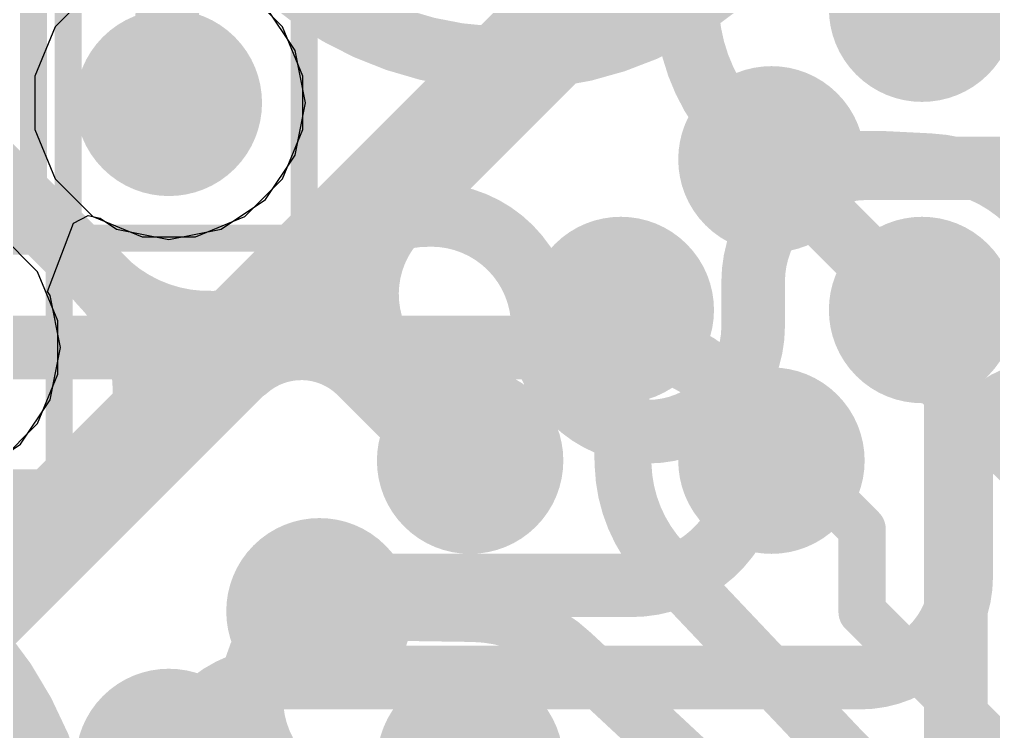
# Model space of a CAD drawing. Header units: inches. Extents: x -6 to 284, y -12 to 154.
# Drawn here: x 59.643 to 61.472, y 4.798 to 6.134 of the extents above; entities that cross this region are included whole.
import ezdxf

# ---------------------------------------------------------------- set-up
doc = ezdxf.new("R2010")
doc.units = ezdxf.units.IN
for name, color, linetype in [('Bottom Layer', 5, 'Continuous'), ('Drill Drawing', 1, 'Continuous'), ('GND-1', 16, 'Continuous'), ('GND-2', 90, 'Continuous'), ('GND-3', 216, 'Continuous'), ('GND-4', 54, 'Continuous'), ('PWR-1', 156, 'Continuous'), ('PWR-2', 130, 'Continuous'), ('Signal L1', 76, 'Continuous'), ('Signal L2', 6, 'Continuous'), ('Top Layer', 1, 'Continuous'), ('Top Paste', 8, 'Continuous'), ('Top Solder', 216, 'Continuous'), ('Via Holes', 16, 'Continuous')]:
    doc.layers.add(name, color=color, linetype=linetype)

# ---------------------------------------------------------------- blocks, each defined once
blk = doc.blocks.new('BGA_565_15_5_14_4__132')
at = {"layer": 'Top Layer'}
h = blk.add_hatch(color=1, dxfattribs=at)
edge = h.paths.add_edge_path()
edge.add_arc((-2.99999908, 6.7999991), 0.12499848, 0, 360)
h = blk.add_hatch(color=1, dxfattribs=at)
edge = h.paths.add_edge_path()
edge.add_arc((-2.60000242, 6.7999991), 0.12499848, 0, 360)
h = blk.add_hatch(color=1, dxfattribs=at)
edge = h.paths.add_edge_path()
edge.add_arc((-1.79999894, 6.800001640000001), 0.12499848, 0, 360)
h = blk.add_hatch(color=1, dxfattribs=at)
edge = h.paths.add_edge_path()
edge.add_arc((-3.40000082, 6.399999899999999), 0.12499848, 0, 360)
h = blk.add_hatch(color=1, dxfattribs=at)
edge = h.paths.add_edge_path()
edge.add_arc((-2.99999908, 6.399999899999999), 0.12499848, 0, 360)
h = blk.add_hatch(color=1, dxfattribs=at)
edge = h.paths.add_edge_path()
edge.add_arc((-2.59999988, 6.399999899999999), 0.12499848, 0, 360)
h = blk.add_hatch(color=1, dxfattribs=at)
edge = h.paths.add_edge_path()
edge.add_arc((-2.20000068, 6.399999899999999), 0.12499848, 0, 360)
h = blk.add_hatch(color=1, dxfattribs=at)
edge = h.paths.add_edge_path()
edge.add_arc((-1.79999894, 6.399999899999999), 0.12499848, 0, 360)
h = blk.add_hatch(color=1, dxfattribs=at)
edge = h.paths.add_edge_path()
edge.add_arc((-1.39999974, 6.399999899999999), 0.12499848, 0, 360)
h = blk.add_hatch(color=1, dxfattribs=at)
edge = h.paths.add_edge_path()
edge.add_arc((-2.27499926, 5.52500038), 0.12499848, 0, 360)
at = {"layer": 'Top Paste'}
h = blk.add_hatch(color=8, dxfattribs=at)
edge = h.paths.add_edge_path()
edge.add_arc((-2.99999908, 6.7999991), 0.12499848, 0, 360)
h = blk.add_hatch(color=8, dxfattribs=at)
edge = h.paths.add_edge_path()
edge.add_arc((-2.60000242, 6.7999991), 0.12499848, 0, 360)
h = blk.add_hatch(color=8, dxfattribs=at)
edge = h.paths.add_edge_path()
edge.add_arc((-1.79999894, 6.800001640000001), 0.12499848, 0, 360)
h = blk.add_hatch(color=8, dxfattribs=at)
edge = h.paths.add_edge_path()
edge.add_arc((-3.40000082, 6.399999899999999), 0.12499848, 0, 360)
h = blk.add_hatch(color=8, dxfattribs=at)
edge = h.paths.add_edge_path()
edge.add_arc((-2.99999908, 6.399999899999999), 0.12499848, 0, 360)
h = blk.add_hatch(color=8, dxfattribs=at)
edge = h.paths.add_edge_path()
edge.add_arc((-2.59999988, 6.399999899999999), 0.12499848, 0, 360)
h = blk.add_hatch(color=8, dxfattribs=at)
edge = h.paths.add_edge_path()
edge.add_arc((-2.20000068, 6.399999899999999), 0.12499848, 0, 360)
h = blk.add_hatch(color=8, dxfattribs=at)
edge = h.paths.add_edge_path()
edge.add_arc((-1.79999894, 6.399999899999999), 0.12499848, 0, 360)
h = blk.add_hatch(color=8, dxfattribs=at)
edge = h.paths.add_edge_path()
edge.add_arc((-1.39999974, 6.399999899999999), 0.12499848, 0, 360)
h = blk.add_hatch(color=8, dxfattribs=at)
edge = h.paths.add_edge_path()
edge.add_arc((-2.27499926, 5.52500038), 0.12499848, 0, 360)
at = {"layer": 'Top Solder'}
h = blk.add_hatch(color=216, dxfattribs=at)
edge = h.paths.add_edge_path()
edge.add_arc((-2.99999908, 6.7999991), 0.17499838, 0, 360)
h = blk.add_hatch(color=216, dxfattribs=at)
edge = h.paths.add_edge_path()
edge.add_arc((-2.60000242, 6.7999991), 0.17499838, 0, 360)
h = blk.add_hatch(color=216, dxfattribs=at)
edge = h.paths.add_edge_path()
edge.add_arc((-1.79999894, 6.800001640000001), 0.17499838, 0, 360)
h = blk.add_hatch(color=216, dxfattribs=at)
edge = h.paths.add_edge_path()
edge.add_arc((-3.40000082, 6.399999899999999), 0.17499838, 0, 360)
h = blk.add_hatch(color=216, dxfattribs=at)
edge = h.paths.add_edge_path()
edge.add_arc((-2.99999908, 6.399999899999999), 0.17499838, 0, 360)
h = blk.add_hatch(color=216, dxfattribs=at)
edge = h.paths.add_edge_path()
edge.add_arc((-2.59999988, 6.399999899999999), 0.17499838, 0, 360)
h = blk.add_hatch(color=216, dxfattribs=at)
edge = h.paths.add_edge_path()
edge.add_arc((-2.20000068, 6.399999899999999), 0.17499838, 0, 360)
h = blk.add_hatch(color=216, dxfattribs=at)
edge = h.paths.add_edge_path()
edge.add_arc((-1.79999894, 6.399999899999999), 0.17499838, 0, 360)
h = blk.add_hatch(color=216, dxfattribs=at)
edge = h.paths.add_edge_path()
edge.add_arc((-1.39999974, 6.399999899999999), 0.17499838, 0, 360)
h = blk.add_hatch(color=216, dxfattribs=at)
edge = h.paths.add_edge_path()
edge.add_arc((-2.27499926, 5.52500038), 0.17499838, 0, 360)

msp = doc.modelspace()

# ---------------------------------------------------------------- hatches: boundary and pattern name
at = {"layer": 'Bottom Layer'}
h = msp.add_hatch(color=5, dxfattribs=at)
edge = h.paths.add_edge_path()
edge.add_arc((59.92325582, 5.977877299999999), 0.1499997, 0, 360)
at = {"layer": 'GND-1'}
h = msp.add_hatch(color=16, dxfattribs=at)
edge = h.paths.add_edge_path()
edge.add_arc((59.92325582, 5.977877299999999), 0.1499997, 0, 360)
at = {"layer": 'GND-2'}
h = msp.add_hatch(color=90, dxfattribs=at)
edge = h.paths.add_edge_path()
edge.add_arc((59.92325582, 5.977877299999999), 0.1499997, 0, 360)
at = {"layer": 'GND-3'}
h = msp.add_hatch(color=216, dxfattribs=at)
edge = h.paths.add_edge_path()
edge.add_arc((59.92325582, 5.977877299999999), 0.1499997, 0, 360)
at = {"layer": 'GND-4'}
h = msp.add_hatch(color=54, dxfattribs=at)
edge = h.paths.add_edge_path()
edge.add_arc((59.92325582, 5.977877299999999), 0.1499997, 0, 360)
at = {"layer": 'PWR-1'}
h = msp.add_hatch(color=156, dxfattribs=at)
edge = h.paths.add_edge_path()
edge.add_arc((59.92325582, 5.977877299999999), 0.1499997, 0, 360)
at = {"layer": 'PWR-2'}
h = msp.add_hatch(color=130, dxfattribs=at)
edge = h.paths.add_edge_path()
edge.add_arc((59.92325582, 5.977877299999999), 0.1499997, 0, 360)
at = {"layer": 'Signal L1'}
h = msp.add_hatch(color=76, dxfattribs=at)
edge = h.paths.add_edge_path()
edge.add_arc((59.92325582, 5.977877299999999), 0.1499997, 0, 360)
at = {"layer": 'Signal L2'}
h = msp.add_hatch(color=6, dxfattribs=at)
edge = h.paths.add_edge_path()
edge.add_arc((59.92325582, 5.977877299999999), 0.1499997, 0, 360)
at = {"layer": 'Top Layer'}
h = msp.add_hatch(color=1, dxfattribs=at)
edge = h.paths.add_edge_path()
edge.add_arc((59.92325582, 5.977877299999999), 0.1499997, 0, 360)
msp.add_hatch(color=1, dxfattribs=at).paths.add_polyline_path([(61.47689253999999, 5.40093662), (61.2972866, 5.58054256), (61.23442413999999, 5.5176801), (61.41403008, 5.33807416)])
at = {"layer": 'Via Holes'}
h = msp.add_hatch(color=7, dxfattribs=at)
edge = h.paths.add_edge_path()
edge.add_arc((59.92325582, 5.977877299999999), 0.07499858, 0, 360)

# ---------------------------------------------------------------- linework, layer by layer
at = {"layer": 'Drill Drawing'}
for points in [[(59.66925582, 5.7238773, 0.0508, 0.0508, 0), (59.66925582, 6.2318773, 0.0508, 0.0508, 0)], [(60.17725582, 5.7238773, 0.0508, 0.0508, 0), (60.17725582, 6.2318773, 0.0508, 0.0508, 0)], [(59.73444746, 5.7183147, 0.0508, 0.0508, 0), (59.73444746, 6.2263147, 0.0508, 0.0508, 0)], [(59.20963519999999, 5.77225922, 0.0508, 0.0508, 0), (59.71763519999999, 5.77225922, 0.0508, 0.0508, 0)], [(59.71763519999999, 5.26425922, 0.0508, 0.0508, 0), (59.71763519999999, 5.77225922, 0.0508, 0.0508, 0)], [(59.22644746, 5.7183147, 0.0508, 0.0508, 0), (59.73444746, 5.7183147, 0.0508, 0.0508, 0)], [(59.66925582, 5.7238773, 0.0508, 0.0508, 0), (60.17725582, 5.7238773, 0.0508, 0.0508, 0)], [(59.20963519999999, 5.26425922, 0.0508, 0.0508, 0), (59.71763519999999, 5.26425922, 0.0508, 0.0508, 0)]]:
    msp.add_lwpolyline(points, format="xyseb", dxfattribs=at)
for points in [[(59.7049352, 5.77225922, 0.0254, 0.0254, 1), (59.7303352, 5.77225922, 0.0254, 0.0254, 1)], [(59.7049352, 5.77225922, 0.0254, 0.0254, 1), (59.7303352, 5.77225922, 0.0254, 0.0254, 1)], [(59.65655581999999, 5.7238773, 0.0254, 0.0254, 1), (59.68195582, 5.7238773, 0.0254, 0.0254, 1)], [(59.65655581999999, 5.7238773, 0.0254, 0.0254, 1), (59.68195582, 5.7238773, 0.0254, 0.0254, 1)], [(59.72174746, 5.7183147, 0.0254, 0.0254, 1), (59.74714745999999, 5.7183147, 0.0254, 0.0254, 1)], [(59.72174746, 5.7183147, 0.0254, 0.0254, 1), (59.74714745999999, 5.7183147, 0.0254, 0.0254, 1)], [(60.16455581999999, 5.7238773, 0.0254, 0.0254, 1), (60.18995582, 5.7238773, 0.0254, 0.0254, 1)], [(60.16455581999999, 5.7238773, 0.0254, 0.0254, 1), (60.18995582, 5.7238773, 0.0254, 0.0254, 1)], [(59.7049352, 5.26425922, 0.0254, 0.0254, 1), (59.7303352, 5.26425922, 0.0254, 0.0254, 1)], [(59.7049352, 5.26425922, 0.0254, 0.0254, 1), (59.7303352, 5.26425922, 0.0254, 0.0254, 1)]]:
    msp.add_lwpolyline(points, format="xyseb", close=True, dxfattribs=at)
at = {"layer": 'GND-1'}
for p, q in [((59.78073642, 6.1911738), (59.70995932, 6.1203967)), ((60.13655231999999, 6.1203967), (60.06577521999999, 6.1911738)), ((59.70995932, 6.1203967), (59.67165611999999, 6.02792292)), ((60.17485552, 6.02792292), (60.13655231999999, 6.1203967)), ((59.67165611999999, 6.02792292), (59.67165611999999, 5.92783168)), ((60.17485552, 5.92783168), (60.17485552, 6.02792292)), ((59.67165611999999, 5.92783168), (59.70995932, 5.8353579)), ((60.13655231999999, 5.8353579), (60.17485552, 5.92783168)), ((59.70995932, 5.8353579), (59.78073642, 5.764580799999999)), ((60.06577521999999, 5.764580799999999), (60.13655231999999, 5.8353579)), ((59.78073642, 5.764580799999999), (59.87321019999999, 5.7262776)), ((59.97330144, 5.7262776), (60.06577521999999, 5.764580799999999)), ((59.6769317, 5.660778619999999), (59.6061546, 5.73155572)), ((59.87321019999999, 5.7262776), (59.97330144, 5.7262776)), ((59.7152349, 5.56830484), (59.6769317, 5.660778619999999)), ((59.7152349, 5.468213599999999), (59.7152349, 5.56830484)), ((59.6769317, 5.37573982), (59.7152349, 5.468213599999999)), ((59.6061546, 5.30496272), (59.6769317, 5.37573982))]:
    msp.add_line(p, q, dxfattribs=at)
at = {"layer": 'GND-2'}
for p, q in [((59.78073642, 6.1911738), (59.70995932, 6.1203967)), ((60.13655231999999, 6.1203967), (60.06577521999999, 6.1911738)), ((59.70995932, 6.1203967), (59.67165611999999, 6.02792292)), ((60.17485552, 6.02792292), (60.13655231999999, 6.1203967)), ((59.67165611999999, 6.02792292), (59.67165611999999, 5.92783168)), ((60.17485552, 5.92783168), (60.17485552, 6.02792292)), ((59.67165611999999, 5.92783168), (59.70995932, 5.8353579)), ((60.13655231999999, 5.8353579), (60.17485552, 5.92783168)), ((59.70995932, 5.8353579), (59.78073642, 5.764580799999999)), ((60.06577521999999, 5.764580799999999), (60.13655231999999, 5.8353579)), ((59.78073642, 5.764580799999999), (59.87321019999999, 5.7262776)), ((59.97330144, 5.7262776), (60.06577521999999, 5.764580799999999)), ((59.6769317, 5.660778619999999), (59.6061546, 5.73155572)), ((59.87321019999999, 5.7262776), (59.97330144, 5.7262776)), ((59.7152349, 5.56830484), (59.6769317, 5.660778619999999)), ((59.7152349, 5.468213599999999), (59.7152349, 5.56830484)), ((59.6769317, 5.37573982), (59.7152349, 5.468213599999999)), ((59.6061546, 5.30496272), (59.6769317, 5.37573982))]:
    msp.add_line(p, q, dxfattribs=at)
at = {"layer": 'GND-3'}
for p, q in [((59.78073642, 6.1911738), (59.70995932, 6.1203967)), ((60.13655231999999, 6.1203967), (60.06577521999999, 6.1911738)), ((59.70995932, 6.1203967), (59.67165611999999, 6.02792292)), ((60.17485552, 6.02792292), (60.13655231999999, 6.1203967)), ((59.67165611999999, 6.02792292), (59.67165611999999, 5.92783168)), ((60.17485552, 5.92783168), (60.17485552, 6.02792292)), ((59.67165611999999, 5.92783168), (59.70995932, 5.8353579)), ((60.13655231999999, 5.8353579), (60.17485552, 5.92783168)), ((59.70995932, 5.8353579), (59.78073642, 5.764580799999999)), ((60.06577521999999, 5.764580799999999), (60.13655231999999, 5.8353579)), ((59.78073642, 5.764580799999999), (59.87321019999999, 5.7262776)), ((59.97330144, 5.7262776), (60.06577521999999, 5.764580799999999)), ((59.6769317, 5.660778619999999), (59.6061546, 5.73155572)), ((59.87321019999999, 5.7262776), (59.97330144, 5.7262776)), ((59.7152349, 5.56830484), (59.6769317, 5.660778619999999)), ((59.7152349, 5.468213599999999), (59.7152349, 5.56830484)), ((59.6769317, 5.37573982), (59.7152349, 5.468213599999999)), ((59.6061546, 5.30496272), (59.6769317, 5.37573982))]:
    msp.add_line(p, q, dxfattribs=at)
at = {"layer": 'GND-4'}
for p, q in [((59.78073642, 6.1911738), (59.70995932, 6.1203967)), ((60.13655231999999, 6.1203967), (60.06577521999999, 6.1911738)), ((59.70995932, 6.1203967), (59.67165611999999, 6.02792292)), ((60.17485552, 6.02792292), (60.13655231999999, 6.1203967)), ((59.67165611999999, 6.02792292), (59.67165611999999, 5.92783168)), ((60.17485552, 5.92783168), (60.17485552, 6.02792292)), ((59.67165611999999, 5.92783168), (59.70995932, 5.8353579)), ((60.13655231999999, 5.8353579), (60.17485552, 5.92783168)), ((59.70995932, 5.8353579), (59.78073642, 5.764580799999999)), ((60.06577521999999, 5.764580799999999), (60.13655231999999, 5.8353579)), ((59.78073642, 5.764580799999999), (59.87321019999999, 5.7262776)), ((59.97330144, 5.7262776), (60.06577521999999, 5.764580799999999)), ((59.6769317, 5.660778619999999), (59.6061546, 5.73155572)), ((59.87321019999999, 5.7262776), (59.97330144, 5.7262776)), ((59.7152349, 5.56830484), (59.6769317, 5.660778619999999)), ((59.7152349, 5.468213599999999), (59.7152349, 5.56830484)), ((59.6769317, 5.37573982), (59.7152349, 5.468213599999999)), ((59.6061546, 5.30496272), (59.6769317, 5.37573982))]:
    msp.add_line(p, q, dxfattribs=at)
at = {"layer": 'PWR-1'}
for p, q in [((60.16025814, 6.07604576), (60.10464992, 6.1592714)), ((60.17978565999999, 5.977877299999999), (60.16025814, 6.07604576)), ((60.16025814, 5.87970884), (60.17978565999999, 5.977877299999999)), ((60.10464992, 5.7964832), (60.16025814, 5.87970884)), ((60.02142428, 5.740874979999999), (60.10464992, 5.7964832)), ((59.74419597999999, 5.7516522), (59.77203184, 5.766249579999999)), ((59.77203184, 5.766249579999999), (59.79470641999999, 5.761174659999999)), ((59.79470641999999, 5.761174659999999), (59.82508735999999, 5.740874979999999)), ((59.69585978, 5.62357778), (59.74419597999999, 5.7516522)), ((59.82508735999999, 5.740874979999999), (59.92325582, 5.72134746)), ((59.92325582, 5.72134746), (60.02142428, 5.740874979999999)), ((59.70063751999999, 5.616427679999999), (59.69585978, 5.62357778)), ((59.72016503999999, 5.51825922), (59.70063751999999, 5.616427679999999)), ((59.70063751999999, 5.42009076), (59.72016503999999, 5.51825922)), ((59.6450293, 5.33686512), (59.70063751999999, 5.42009076)), ((59.56180366, 5.2812569), (59.6450293, 5.33686512))]:
    msp.add_line(p, q, dxfattribs=at)
at = {"layer": 'PWR-2'}
for p, q in [((60.16025814, 6.07604576), (60.10464992, 6.1592714)), ((60.17978565999999, 5.977877299999999), (60.16025814, 6.07604576)), ((60.16025814, 5.87970884), (60.17978565999999, 5.977877299999999)), ((60.10464992, 5.7964832), (60.16025814, 5.87970884)), ((60.02142428, 5.740874979999999), (60.10464992, 5.7964832)), ((59.74419597999999, 5.7516522), (59.77203184, 5.766249579999999)), ((59.77203184, 5.766249579999999), (59.79470641999999, 5.761174659999999)), ((59.79470641999999, 5.761174659999999), (59.82508735999999, 5.740874979999999)), ((59.69585978, 5.62357778), (59.74419597999999, 5.7516522)), ((59.82508735999999, 5.740874979999999), (59.92325582, 5.72134746)), ((59.92325582, 5.72134746), (60.02142428, 5.740874979999999)), ((59.70063751999999, 5.616427679999999), (59.69585978, 5.62357778)), ((59.72016503999999, 5.51825922), (59.70063751999999, 5.616427679999999)), ((59.70063751999999, 5.42009076), (59.72016503999999, 5.51825922)), ((59.6450293, 5.33686512), (59.70063751999999, 5.42009076)), ((59.56180366, 5.2812569), (59.6450293, 5.33686512))]:
    msp.add_line(p, q, dxfattribs=at)
at = {"layer": 'Signal L1'}
for points in [[(60.89612915999999, 6.169868279999999, 0.11938, 0.11938, -0.197936982173165), (61.0013639, 6.42258558, 0.11938, 0.11938, 0)], [(59.91205441999999, 5.9628659, 0.11938, 0.11938, 0), (59.92312373999999, 6.20046512, 0.11938, 0.11938, 0)], [(60.99990594, 5.9188985, 0.11938, 0.11938, -0.2006016698998631), (60.89612662, 6.169868279999999, 0.11938, 0.11938, 0)], [(60.99990847999999, 5.9188985, 0.11938, 0.11938, 0), (61.32692586, 5.59187604, 0.11938, 0.11938, 0)], [(61.32692586, 5.59187604, 0.11938, 0.11938, -0.1978078787145434), (61.40083478, 5.414517999999999, 0.11938, 0.11938, 0)], [(59.46365805999999, 5.51827954, 0.11938, 0.11938, 0), (60.79985554, 5.51827954, 0.11938, 0.11938, 0)], [(60.79985554, 5.51827954, 0.11938, 0.11938, -0.4142135623730951), (61.01839206, 5.29974302, 0.11938, 0.11938, 0)], [(61.40083478, 4.37585866, 0.11938, 0.11938, 0), (61.40083478, 5.414517999999999, 0.11938, 0.11938, 0)], [(61.01839206, 5.29974302, 0.11938, 0.11938, -0.4142135623730951), (60.79066074, 5.072011699999999, 0.11938, 0.11938, 0)], [(60.29173108, 4.6452917, 0.11938, 0.11938, -0.9999999999999999), (60.29173108, 5.072011699999999, 0.11938, 0.11938, 0)], [(60.29173108, 5.072011699999999, 0.11938, 0.11938, 0), (60.79066074, 5.072011699999999, 0.11938, 0.11938, 0)], [(59.52630207999999, 4.999235619999999, 0.11938, 0.11938, -0.198912367379658), (59.7328244, 4.50064632, 0.11938, 0.11938, 0)]]:
    msp.add_lwpolyline(points, format="xyseb", dxfattribs=at)
for points in [[(60.86628162, 6.169868279999999, 0.05969, 0.05969, 1), (60.92597162, 6.169868279999999, 0.05969, 0.05969, 1)], [(60.86628415999999, 6.169868279999999, 0.05969, 0.05969, 1), (60.92597415999999, 6.169868279999999, 0.05969, 0.05969, 1)], [(59.88220942, 5.9628659, 0.05969, 0.05969, 1), (59.94189942000001, 5.9628659, 0.05969, 0.05969, 1)], [(60.97006094, 5.9188985, 0.05969, 0.05969, 1), (61.02975093999999, 5.9188985, 0.05969, 0.05969, 1)], [(60.97006347999999, 5.9188985, 0.05969, 0.05969, 1), (61.02975348, 5.9188985, 0.05969, 0.05969, 1)], [(61.29708086, 5.59187604, 0.05969, 0.05969, 1), (61.35677086, 5.59187604, 0.05969, 0.05969, 1)], [(61.29708086, 5.59187604, 0.05969, 0.05969, 1), (61.35677086, 5.59187604, 0.05969, 0.05969, 1)], [(60.77001053999999, 5.51827954, 0.05969, 0.05969, 1), (60.82970053999999, 5.51827954, 0.05969, 0.05969, 1)], [(60.77001053999999, 5.51827954, 0.05969, 0.05969, 1), (60.82970053999999, 5.51827954, 0.05969, 0.05969, 1)], [(61.37098978, 5.414517999999999, 0.05969, 0.05969, 1), (61.43067977999999, 5.414517999999999, 0.05969, 0.05969, 1)], [(61.37098978, 5.414517999999999, 0.05969, 0.05969, 1), (61.43067977999999, 5.414517999999999, 0.05969, 0.05969, 1)], [(60.98854705999999, 5.29974302, 0.05969, 0.05969, 1), (61.04823705999999, 5.29974302, 0.05969, 0.05969, 1)], [(60.98854705999999, 5.29974302, 0.05969, 0.05969, 1), (61.04823705999999, 5.29974302, 0.05969, 0.05969, 1)], [(60.26188608, 5.072011699999999, 0.05969, 0.05969, 1), (60.32157607999999, 5.072011699999999, 0.05969, 0.05969, 1)], [(60.26188608, 5.072011699999999, 0.05969, 0.05969, 1), (60.32157607999999, 5.072011699999999, 0.05969, 0.05969, 1)], [(60.76081574, 5.072011699999999, 0.05969, 0.05969, 1), (60.82050573999999, 5.072011699999999, 0.05969, 0.05969, 1)], [(60.76081574, 5.072011699999999, 0.05969, 0.05969, 1), (60.82050573999999, 5.072011699999999, 0.05969, 0.05969, 1)]]:
    msp.add_lwpolyline(points, format="xyseb", close=True, dxfattribs=at)
at = {"layer": 'Signal L2'}
for points in [[(61.01175504, 6.24888006, 0.11938, 0.11938, -0.4451017330323641), (60.061475, 6.298468479999999, 0.11938, 0.11938, 0)], [(61.0203885, 5.641721, 0.11938, 0.11938, -0.4142135623730951), (61.2337485, 5.855080999999999, 0.11938, 0.11938, 0)], [(61.23393646, 5.854893039999999, 0.11938, 0.11938, 0), (67.78808642, 5.854893039999999, 0.11938, 0.11938, 0)], [(60.20947572, 5.68240926, 0.11938, 0.11938, -0.198912367379658), (60.41482202, 5.76746624, 0.11938, 0.11938, 0)], [(60.41482202, 5.76746624, 0.11938, 0.11938, 0), (60.41602343999999, 5.76746624, 0.11938, 0.11938, 0)], [(60.41602343999999, 5.76746624, 0.11938, 0.11938, 0), (60.41602598, 5.7674637, 0.11938, 0.11938, 0)], [(60.41602598, 5.76746624, 0.11938, 0.11938, -0.413855213765294), (60.62568773999999, 5.55807118, 0.11938, 0.11938, 0)], [(59.29026749999999, 4.763201039999999, 0.11938, 0.11938, 0), (60.20947572, 5.68240926, 0.11938, 0.11938, 0)], [(61.0203885, 5.557814639999999, 0.11938, 0.11938, 0), (61.0203885, 5.641721, 0.11938, 0.11938, 0)], [(60.6256852, 5.55807118, 0.11938, 0.11938, 0), (60.62568773999999, 5.55806864, 0.11938, 0.11938, 0)], [(60.62568773999999, 5.557159319999999, 0.11938, 0.11938, 0), (60.62568773999999, 5.55806864, 0.11938, 0.11938, 0)], [(61.0203885, 5.557814639999999, 0.11938, 0.11938, -0.9983410870948649), (60.62568773999999, 5.557159319999999, 0.11938, 0.11938, 0)], [(61.41099732, 5.2736369, 0.11938, 0.11938, -0.4142135623730951), (61.57101732, 5.433656899999999, 0.11938, 0.11938, 0)], [(61.41099732, 5.08823468, 0.11938, 0.11938, 0), (61.41099732, 5.2736369, 0.11938, 0.11938, 0)], [(61.41099732, 5.08823468, 0.11938, 0.11938, -0.4142135623730951), (61.22147014, 4.8987075, 0.11938, 0.11938, 0)], [(60.1367225, 4.47071496, 0.11938, 0.11938, -1.003453995227398), (60.13671996, 4.8987075, 0.11938, 0.11938, 0)], [(60.1367225, 4.8987075, 0.11938, 0.11938, 0), (61.22147014, 4.8987075, 0.11938, 0.11938, 0)]]:
    msp.add_lwpolyline(points, format="xyseb", dxfattribs=at)
for points in [[(61.2039035, 5.855080999999999, 0.05969, 0.05969, 1), (61.26359349999999, 5.855080999999999, 0.05969, 0.05969, 1)], [(61.20409145999999, 5.854893039999999, 0.05969, 0.05969, 1), (61.26378145999999, 5.854893039999999, 0.05969, 0.05969, 1)], [(60.38497701999999, 5.76746624, 0.05969, 0.05969, 1), (60.44466701999999, 5.76746624, 0.05969, 0.05969, 1)], [(60.38497701999999, 5.76746624, 0.05969, 0.05969, 1), (60.44466701999999, 5.76746624, 0.05969, 0.05969, 1)], [(60.38617843999999, 5.76746624, 0.05969, 0.05969, 1), (60.44586844, 5.76746624, 0.05969, 0.05969, 1)], [(60.38617843999999, 5.76746624, 0.05969, 0.05969, 1), (60.44586844, 5.76746624, 0.05969, 0.05969, 1)], [(60.38618098, 5.76746624, 0.05969, 0.05969, 1), (60.44587098, 5.76746624, 0.05969, 0.05969, 1)], [(60.38618098, 5.7674637, 0.05969, 0.05969, 1), (60.44587098, 5.7674637, 0.05969, 0.05969, 1)], [(60.17963072, 5.68240926, 0.05969, 0.05969, 1), (60.23932071999999, 5.68240926, 0.05969, 0.05969, 1)], [(60.17963072, 5.68240926, 0.05969, 0.05969, 1), (60.23932071999999, 5.68240926, 0.05969, 0.05969, 1)], [(60.9905435, 5.641721, 0.05969, 0.05969, 1), (61.0502335, 5.641721, 0.05969, 0.05969, 1)], [(60.9905435, 5.641721, 0.05969, 0.05969, 1), (61.0502335, 5.641721, 0.05969, 0.05969, 1)], [(60.5958402, 5.55807118, 0.05969, 0.05969, 1), (60.65553019999999, 5.55807118, 0.05969, 0.05969, 1)], [(60.59584273999999, 5.55807118, 0.05969, 0.05969, 1), (60.65553274000001, 5.55807118, 0.05969, 0.05969, 1)], [(60.59584273999999, 5.55806864, 0.05969, 0.05969, 1), (60.65553274000001, 5.55806864, 0.05969, 0.05969, 1)], [(60.59584273999999, 5.55806864, 0.05969, 0.05969, 1), (60.65553274000001, 5.55806864, 0.05969, 0.05969, 1)], [(60.59584273999999, 5.557159319999999, 0.05969, 0.05969, 1), (60.65553274000001, 5.557159319999999, 0.05969, 0.05969, 1)], [(60.59584273999999, 5.557159319999999, 0.05969, 0.05969, 1), (60.65553274000001, 5.557159319999999, 0.05969, 0.05969, 1)], [(60.9905435, 5.557814639999999, 0.05969, 0.05969, 1), (61.0502335, 5.557814639999999, 0.05969, 0.05969, 1)], [(60.9905435, 5.557814639999999, 0.05969, 0.05969, 1), (61.0502335, 5.557814639999999, 0.05969, 0.05969, 1)], [(61.38115232, 5.2736369, 0.05969, 0.05969, 1), (61.44084231999999, 5.2736369, 0.05969, 0.05969, 1)], [(61.38115232, 5.2736369, 0.05969, 0.05969, 1), (61.44084231999999, 5.2736369, 0.05969, 0.05969, 1)], [(61.38115232, 5.08823468, 0.05969, 0.05969, 1), (61.44084231999999, 5.08823468, 0.05969, 0.05969, 1)], [(61.38115232, 5.08823468, 0.05969, 0.05969, 1), (61.44084231999999, 5.08823468, 0.05969, 0.05969, 1)], [(60.10687496, 4.8987075, 0.05969, 0.05969, 1), (60.16656496, 4.8987075, 0.05969, 0.05969, 1)], [(60.1068775, 4.8987075, 0.05969, 0.05969, 1), (60.16656749999999, 4.8987075, 0.05969, 0.05969, 1)], [(61.19162513999999, 4.8987075, 0.05969, 0.05969, 1), (61.25131514, 4.8987075, 0.05969, 0.05969, 1)], [(61.19162513999999, 4.8987075, 0.05969, 0.05969, 1), (61.25131514, 4.8987075, 0.05969, 0.05969, 1)]]:
    msp.add_lwpolyline(points, format="xyseb", close=True, dxfattribs=at)
at = {"layer": 'Top Layer'}
for points in [[(60.11581321999999, 5.586369319999999, 0.2032, 0.2032, 0), (60.79474506, 6.26530116, 0.2032, 0.2032, 0)], [(61.22687526, 6.26530116, 0.2032, 0.2032, 0), (61.33756592, 6.1546105, 0.2032, 0.2032, 0)], [(59.48054652, 5.9612911, 0.127, 0.127, 0), (59.81050013999999, 5.631337479999999, 0.127, 0.127, 0)], [(61.05472422, 5.87176626, 0.10668, 0.10668, 0), (61.26042612, 5.87176626, 0.10668, 0.10668, 0)], [(61.26042612, 5.87176626, 0.10668, 0.10668, 0), (61.35137589999999, 5.86725268, 0.10668, 0.10668, 0)], [(61.35137589999999, 5.86725268, 0.10668, 0.10668, -0.1810001670497344), (61.53072021999999, 5.78979284, 0.10668, 0.10668, 0)], [(60.30299343999999, 5.49228264, 0.1778, 0.1778, -0.3511543973849756), (60.33512952, 5.785451979999999, 0.1778, 0.1778, 0)], [(59.79578083999999, 5.6450611, 0.127, 0.127, -0.0007343089763115814), (59.79638789999999, 5.6444515, 0.127, 0.127, 0)], [(59.79638789999999, 5.6444515, 0.127, 0.127, -0.0007485133358746271), (59.79578083999999, 5.64505856, 0.127, 0.127, 0)], [(59.81050013999999, 5.631337479999999, 0.127, 0.127, -0.01681846600714506), (59.79638789999999, 5.6444515, 0.127, 0.127, 0)], [(59.79638789999999, 5.6444515, 0.127, 0.127, -0.2965633203050164), (59.8616024, 5.332158499999999, 0.127, 0.127, 0)], [(60.17235107999999, 5.62277514, 0.1778, 0.1778, 0), (60.302902, 5.49222422, 0.1778, 0.1778, 0)], [(59.81050013999999, 5.631337479999999, 0.127, 0.127, 0), (59.85754093999999, 5.58429668, 0.127, 0.127, 0)], [(60.11581321999999, 5.586369319999999, 0.127, 0.127, -0.2923788987933266), (59.81050013999999, 5.631337479999999, 0.127, 0.127, 0)], [(60.10588436, 5.57644046, 0.2032, 0.2032, 0), (60.11581321999999, 5.586369319999999, 0.2032, 0.2032, 0)], [(60.17678337999999, 5.62710584, 0.127, 0.127, -0.005836897973348545), (60.17235107999999, 5.62277514, 0.127, 0.127, 0)], [(59.91256495999999, 5.38312106, 0.2032, 0.2032, 0), (60.10588436, 5.57644046, 0.2032, 0.2032, 0)], [(60.17235107999999, 5.62277514, 0.127, 0.127, -0.07677651072476663), (60.10588436, 5.57644046, 0.127, 0.127, 0)], [(60.13621196, 5.59653948, 0.127, 0.127, -0.01990323843229569), (60.11581321999999, 5.586369319999999, 0.127, 0.127, 0)], [(59.85754093999999, 5.58429414, 0.127, 0.127, -0.2651631641291179), (59.91256495999999, 5.38312106, 0.127, 0.127, 0)], [(60.10588436, 5.57644046, 0.127, 0.127, -0.2485181934693541), (59.85754347999999, 5.58429668, 0.127, 0.127, 0)], [(60.04980116, 5.500123619999999, 0.1778, 0.1778, -0.3944681416560908), (60.302902, 5.49222422, 0.1778, 0.1778, 0)], [(60.77187997999999, 5.437662479999999, 0.10668, 0.10668, 0), (60.77187997999999, 5.58892456, 0.10668, 0.10668, 0)], [(61.33756592, 5.58892456, 0.08889999999999999, 0.08889999999999999, 0), (61.36838882, 5.558101659999999, 0.08889999999999999, 0.08889999999999999, 0)], [(60.30326014, 5.491866079999999, 0.1778, 0.1778, 0), (60.48903828, 5.30608286, 0.1778, 0.1778, 0)], [(60.77187997999999, 5.437662479999999, 0.10668, 0.10668, 0), (60.77618273999999, 5.297525599999999, 0.10668, 0.10668, 0)], [(61.36838882, 5.446925859999999, 0.08889999999999999, 0.08889999999999999, 0), (61.51709312, 5.29822156, 0.08889999999999999, 0.08889999999999999, 0)], [(59.8616024, 5.332158499999999, 0.2032, 0.2032, 0), (59.91256495999999, 5.38312106, 0.2032, 0.2032, 0)], [(59.20997301999999, 4.680529119999999, 0.2032, 0.2032, 0), (59.8616024, 5.332158499999999, 0.2032, 0.2032, 0)], [(59.91256495999999, 5.38312106, 0.127, 0.127, -0.03858533811522719), (59.90210016, 5.35242262, 0.127, 0.127, 0)], [(59.8616024, 5.332158499999999, 0.127, 0.127, -0.01660488225082374), (59.85396461999999, 5.314292139999999, 0.127, 0.127, 0)], [(60.48903828, 5.30608286, 0.1778, 0.1778, 0), (60.49915763999999, 5.2959635, 0.1778, 0.1778, 0)], [(60.8523802, 5.114472879999999, 0.10668, 0.10668, -0.1838916907891343), (60.77618528, 5.297525599999999, 0.10668, 0.10668, 0)], [(61.05472422, 5.30608286, 0.08889999999999999, 0.08889999999999999, 0), (61.09614146, 5.30608286, 0.08889999999999999, 0.08889999999999999, 0)], [(61.09614146, 5.30608286, 0.08889999999999999, 0.08889999999999999, 0), (61.22499312, 5.1772312, 0.08889999999999999, 0.08889999999999999, 0)], [(61.22499312, 5.02204228, 0.08889999999999999, 0.08889999999999999, 0), (61.22499312, 5.1772312, 0.08889999999999999, 0.08889999999999999, 0)], [(60.85237765999999, 5.114472879999999, 0.10668, 0.10668, 0), (61.1865299, 4.76160084, 0.10668, 0.10668, 0)], [(60.20619404, 5.02323862, 0.10668, 0.10668, 0), (60.49311752, 5.019034919999999, 0.10668, 0.10668, 0)], [(60.49311752, 5.019034919999999, 0.10668, 0.10668, -0.1860300428071431), (60.6790633, 4.94422938, 0.10668, 0.10668, 0)], [(61.22499312, 5.02204228, 0.08889999999999999, 0.08889999999999999, 0), (61.78183224, 4.46520316, 0.08889999999999999, 0.08889999999999999, 0)], [(60.67906075999999, 4.94422684, 0.10668, 0.10668, 0), (61.00716525999999, 4.63834988, 0.10668, 0.10668, 0)], [(61.18652736, 4.76160084, 0.10668, 0.10668, 0), (61.2862122, 4.66191346, 0.10668, 0.10668, 0)]]:
    msp.add_lwpolyline(points, format="xyseb", dxfattribs=at)
for points in [[(61.28676591999999, 6.1546105, 0.1016, 0.1016, 1), (61.38836591999999, 6.1546105, 0.1016, 0.1016, 1)], [(61.02805421999999, 5.87176626, 0.05333999999999999, 0.05333999999999999, 1), (61.08139421999999, 5.87176626, 0.05333999999999999, 0.05333999999999999, 1)], [(61.23375612, 5.87176626, 0.05333999999999999, 0.05333999999999999, 1), (61.28709611999999, 5.87176626, 0.05333999999999999, 0.05333999999999999, 1)], [(61.23375612, 5.87176626, 0.05333999999999999, 0.05333999999999999, 1), (61.28709611999999, 5.87176626, 0.05333999999999999, 0.05333999999999999, 1)], [(61.3247059, 5.86725268, 0.05333999999999999, 0.05333999999999999, 1), (61.3780459, 5.86725268, 0.05333999999999999, 0.05333999999999999, 1)], [(61.3247059, 5.86725268, 0.05333999999999999, 0.05333999999999999, 1), (61.3780459, 5.86725268, 0.05333999999999999, 0.05333999999999999, 1)], [(60.29067951999999, 5.785451979999999, 0.08889999999999999, 0.08889999999999999, 1), (60.37957952, 5.785451979999999, 0.08889999999999999, 0.08889999999999999, 1)], [(59.76403084, 5.6450611, 0.0635, 0.0635, 1), (59.82753083999999, 5.6450611, 0.0635, 0.0635, 1)], [(59.76403084, 5.64505856, 0.0635, 0.0635, 1), (59.82753083999999, 5.64505856, 0.0635, 0.0635, 1)], [(59.7646379, 5.6444515, 0.0635, 0.0635, 1), (59.82813789999999, 5.6444515, 0.0635, 0.0635, 1)], [(59.7646379, 5.6444515, 0.0635, 0.0635, 1), (59.82813789999999, 5.6444515, 0.0635, 0.0635, 1)], [(59.7646379, 5.6444515, 0.0635, 0.0635, 1), (59.82813789999999, 5.6444515, 0.0635, 0.0635, 1)], [(59.7646379, 5.6444515, 0.0635, 0.0635, 1), (59.82813789999999, 5.6444515, 0.0635, 0.0635, 1)], [(60.12790107999999, 5.62277514, 0.08889999999999999, 0.08889999999999999, 1), (60.21680108, 5.62277514, 0.08889999999999999, 0.08889999999999999, 1)], [(59.77875013999999, 5.631337479999999, 0.0635, 0.0635, 1), (59.84225014, 5.631337479999999, 0.0635, 0.0635, 1)], [(59.77875013999999, 5.631337479999999, 0.0635, 0.0635, 1), (59.84225014, 5.631337479999999, 0.0635, 0.0635, 1)], [(59.77875013999999, 5.631337479999999, 0.0635, 0.0635, 1), (59.84225014, 5.631337479999999, 0.0635, 0.0635, 1)], [(59.77875013999999, 5.631337479999999, 0.0635, 0.0635, 1), (59.84225014, 5.631337479999999, 0.0635, 0.0635, 1)], [(60.06501322, 5.586369319999999, 0.1016, 0.1016, 1), (60.16661322, 5.586369319999999, 0.1016, 0.1016, 1)], [(60.06501322, 5.586369319999999, 0.1016, 0.1016, 1), (60.16661322, 5.586369319999999, 0.1016, 0.1016, 1)], [(60.14503338, 5.62710584, 0.0635, 0.0635, 1), (60.20853338, 5.62710584, 0.0635, 0.0635, 1)], [(60.05508436, 5.57644046, 0.1016, 0.1016, 1), (60.15668435999999, 5.57644046, 0.1016, 0.1016, 1)], [(60.05508436, 5.57644046, 0.1016, 0.1016, 1), (60.15668435999999, 5.57644046, 0.1016, 0.1016, 1)], [(60.14060108, 5.62277514, 0.0635, 0.0635, 1), (60.20410107999999, 5.62277514, 0.0635, 0.0635, 1)], [(60.14060108, 5.62277514, 0.0635, 0.0635, 1), (60.20410107999999, 5.62277514, 0.0635, 0.0635, 1)], [(60.10446195999999, 5.59653948, 0.0635, 0.0635, 1), (60.16796196, 5.59653948, 0.0635, 0.0635, 1)], [(59.82579094, 5.58429668, 0.0635, 0.0635, 1), (59.88929094, 5.58429668, 0.0635, 0.0635, 1)], [(59.82579094, 5.58429414, 0.0635, 0.0635, 1), (59.88929094, 5.58429414, 0.0635, 0.0635, 1)], [(59.82579348, 5.58429668, 0.0635, 0.0635, 1), (59.88929348, 5.58429668, 0.0635, 0.0635, 1)], [(60.07413436, 5.57644046, 0.0635, 0.0635, 1), (60.13763435999999, 5.57644046, 0.0635, 0.0635, 1)], [(60.07413436, 5.57644046, 0.0635, 0.0635, 1), (60.13763435999999, 5.57644046, 0.0635, 0.0635, 1)], [(60.08406322, 5.586369319999999, 0.0635, 0.0635, 1), (60.14756321999999, 5.586369319999999, 0.0635, 0.0635, 1)], [(60.08406322, 5.586369319999999, 0.0635, 0.0635, 1), (60.14756321999999, 5.586369319999999, 0.0635, 0.0635, 1)], [(60.74520998, 5.58892456, 0.05333999999999999, 0.05333999999999999, 1), (60.79854998, 5.58892456, 0.05333999999999999, 0.05333999999999999, 1)], [(61.31534092, 5.58892456, 0.04445, 0.04445, 1), (61.35979091999999, 5.58892456, 0.04445, 0.04445, 1)], [(61.34616381999999, 5.558101659999999, 0.04445, 0.04445, 1), (61.39061381999999, 5.558101659999999, 0.04445, 0.04445, 1)], [(60.00535116, 5.500123619999999, 0.08889999999999999, 0.08889999999999999, 1), (60.09425116, 5.500123619999999, 0.08889999999999999, 0.08889999999999999, 1)], [(60.258452, 5.49222422, 0.08889999999999999, 0.08889999999999999, 1), (60.34735199999999, 5.49222422, 0.08889999999999999, 0.08889999999999999, 1)], [(60.258452, 5.49222422, 0.08889999999999999, 0.08889999999999999, 1), (60.34735199999999, 5.49222422, 0.08889999999999999, 0.08889999999999999, 1)], [(60.25854344, 5.49228264, 0.08889999999999999, 0.08889999999999999, 1), (60.34744343999999, 5.49228264, 0.08889999999999999, 0.08889999999999999, 1)], [(60.25881014, 5.491866079999999, 0.08889999999999999, 0.08889999999999999, 1), (60.34771014, 5.491866079999999, 0.08889999999999999, 0.08889999999999999, 1)], [(60.74520998, 5.437662479999999, 0.05333999999999999, 0.05333999999999999, 1), (60.79854998, 5.437662479999999, 0.05333999999999999, 0.05333999999999999, 1)], [(60.74520998, 5.437662479999999, 0.05333999999999999, 0.05333999999999999, 1), (60.79854998, 5.437662479999999, 0.05333999999999999, 0.05333999999999999, 1)], [(61.34616381999999, 5.446925859999999, 0.04445, 0.04445, 1), (61.39061381999999, 5.446925859999999, 0.04445, 0.04445, 1)], [(59.86176496, 5.38312106, 0.1016, 0.1016, 1), (59.96336496, 5.38312106, 0.1016, 0.1016, 1)], [(59.86176496, 5.38312106, 0.1016, 0.1016, 1), (59.96336496, 5.38312106, 0.1016, 0.1016, 1)], [(59.8108024, 5.332158499999999, 0.1016, 0.1016, 1), (59.9124024, 5.332158499999999, 0.1016, 0.1016, 1)], [(59.8108024, 5.332158499999999, 0.1016, 0.1016, 1), (59.9124024, 5.332158499999999, 0.1016, 0.1016, 1)], [(59.88081496, 5.38312106, 0.0635, 0.0635, 1), (59.94431496, 5.38312106, 0.0635, 0.0635, 1)], [(59.88081496, 5.38312106, 0.0635, 0.0635, 1), (59.94431496, 5.38312106, 0.0635, 0.0635, 1)], [(59.87035016, 5.35242262, 0.0635, 0.0635, 1), (59.93385016, 5.35242262, 0.0635, 0.0635, 1)], [(59.8298524, 5.332158499999999, 0.0635, 0.0635, 1), (59.8933524, 5.332158499999999, 0.0635, 0.0635, 1)], [(59.8298524, 5.332158499999999, 0.0635, 0.0635, 1), (59.8933524, 5.332158499999999, 0.0635, 0.0635, 1)], [(60.44458828, 5.30608286, 0.08889999999999999, 0.08889999999999999, 1), (60.53348827999999, 5.30608286, 0.08889999999999999, 0.08889999999999999, 1)], [(60.44458828, 5.30608286, 0.08889999999999999, 0.08889999999999999, 1), (60.53348827999999, 5.30608286, 0.08889999999999999, 0.08889999999999999, 1)], [(59.82221462, 5.314292139999999, 0.0635, 0.0635, 1), (59.88571462, 5.314292139999999, 0.0635, 0.0635, 1)], [(60.45470764, 5.2959635, 0.08889999999999999, 0.08889999999999999, 1), (60.54360763999999, 5.2959635, 0.08889999999999999, 0.08889999999999999, 1)], [(60.74951274, 5.297525599999999, 0.05333999999999999, 0.05333999999999999, 1), (60.80285274, 5.297525599999999, 0.05333999999999999, 0.05333999999999999, 1)], [(60.74951527999999, 5.297525599999999, 0.05333999999999999, 0.05333999999999999, 1), (60.80285528, 5.297525599999999, 0.05333999999999999, 0.05333999999999999, 1)], [(61.03249922, 5.30608286, 0.04445, 0.04445, 1), (61.07694922, 5.30608286, 0.04445, 0.04445, 1)], [(61.07391645999999, 5.30608286, 0.04445, 0.04445, 1), (61.11836645999999, 5.30608286, 0.04445, 0.04445, 1)], [(61.07391645999999, 5.30608286, 0.04445, 0.04445, 1), (61.11836645999999, 5.30608286, 0.04445, 0.04445, 1)], [(61.20276811999999, 5.1772312, 0.04445, 0.04445, 1), (61.24721811999999, 5.1772312, 0.04445, 0.04445, 1)], [(61.20276811999999, 5.1772312, 0.04445, 0.04445, 1), (61.24721811999999, 5.1772312, 0.04445, 0.04445, 1)], [(60.82570766, 5.114472879999999, 0.05333999999999999, 0.05333999999999999, 1), (60.87904766, 5.114472879999999, 0.05333999999999999, 0.05333999999999999, 1)], [(60.8257102, 5.114472879999999, 0.05333999999999999, 0.05333999999999999, 1), (60.87905019999999, 5.114472879999999, 0.05333999999999999, 0.05333999999999999, 1)], [(60.17952404, 5.02323862, 0.05333999999999999, 0.05333999999999999, 1), (60.23286404, 5.02323862, 0.05333999999999999, 0.05333999999999999, 1)], [(60.46644751999999, 5.019034919999999, 0.05333999999999999, 0.05333999999999999, 1), (60.51978751999999, 5.019034919999999, 0.05333999999999999, 0.05333999999999999, 1)], [(60.46644751999999, 5.019034919999999, 0.05333999999999999, 0.05333999999999999, 1), (60.51978751999999, 5.019034919999999, 0.05333999999999999, 0.05333999999999999, 1)], [(61.20276811999999, 5.02204228, 0.04445, 0.04445, 1), (61.24721811999999, 5.02204228, 0.04445, 0.04445, 1)], [(61.20276811999999, 5.02204228, 0.04445, 0.04445, 1), (61.24721811999999, 5.02204228, 0.04445, 0.04445, 1)], [(60.65239076, 4.94422684, 0.05333999999999999, 0.05333999999999999, 1), (60.70573076, 4.94422684, 0.05333999999999999, 0.05333999999999999, 1)], [(60.6523933, 4.94422938, 0.05333999999999999, 0.05333999999999999, 1), (60.7057333, 4.94422938, 0.05333999999999999, 0.05333999999999999, 1)], [(61.15985736, 4.76160084, 0.05333999999999999, 0.05333999999999999, 1), (61.21319736, 4.76160084, 0.05333999999999999, 0.05333999999999999, 1)], [(61.1598599, 4.76160084, 0.05333999999999999, 0.05333999999999999, 1), (61.2131999, 4.76160084, 0.05333999999999999, 0.05333999999999999, 1)]]:
    msp.add_lwpolyline(points, format="xyseb", close=True, dxfattribs=at)

# ---------------------------------------------------------------- block references
at = {"rotation": 225}
msp.add_blockref('BGA_565_15_5_14_4__132', (54.40792014, 8.2759296), dxfattribs=at)

doc.saveas('drawing.dxf')
